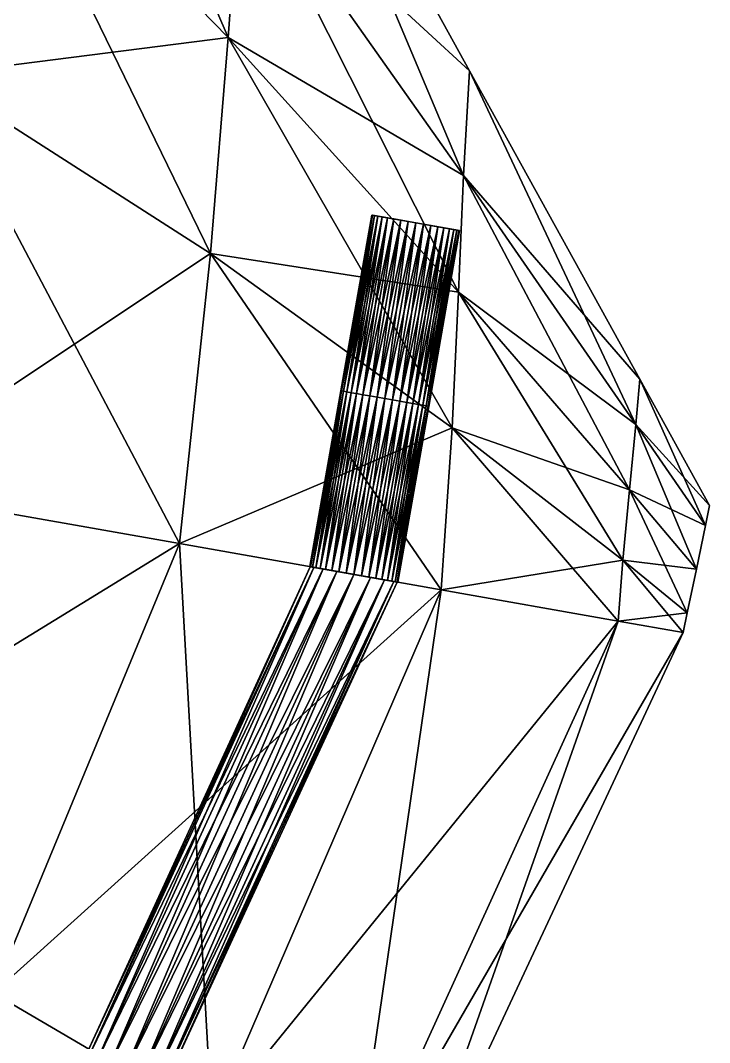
# Model space of a CAD drawing. Header units: metres. Extents: x -1.14 to 1.51, y -0.35 to 3.51.
# Drawn here: x 0.4807 to 0.7897, y 0.1129 to 0.571 of the extents above; entities that cross this region are included whole.
import ezdxf

# ---------------------------------------------------------------- set-up
doc = ezdxf.new("R2010")
doc.units = ezdxf.units.M

msp = doc.modelspace()

# ---------------------------------------------------------------- linework, layer by layer
at = {"layer": 'Banana'}
for points in [[(0.68209, 0.54844, 0.07062), (0.49972, 0.87879, 0), (0.68209, 0.54844, -0.07063)], [(0.49972, 0.87879, 0.04766), (0.68209, 0.54844, 0.07062), (0.58708, 0.72054, 0.09211)], [(0.49972, 0.87879, 0.04766), (0.49972, 0.87879, 0), (0.68209, 0.54844, 0.07062)], [(0.49972, 0.87879, 0), (0.49972, 0.87879, -0.04766), (0.68209, 0.54844, -0.07063)], [(0.49972, 0.87879, -0.04766), (0.58708, 0.72054, -0.09211), (0.68209, 0.54844, -0.07063)], [(0.57387, 0.5633, -0.09211), (0.48181, 0.77723, -0.1), (0.46391, 0.67567, -0.1)], [(0.57387, 0.5633, -0.09211), (0.57965, 0.6427, -0.09211), (0.48181, 0.77723, -0.1)], [(0.67929, 0.50143, -0.07063), (0.58708, 0.72054, -0.09211), (0.57965, 0.6427, -0.09211)], [(0.57965, 0.6427, 0.09211), (0.58708, 0.72054, 0.09211), (0.68209, 0.54844, 0.07062)], [(0.67929, 0.50143, -0.07063), (0.68209, 0.54844, -0.07063), (0.58708, 0.72054, -0.09211)], [(0.56591, 0.46651, -0.09211), (0.46391, 0.67567, -0.1), (0.44111, 0.54642, -0.1)], [(0.44111, 0.54642, 0.1), (0.46391, 0.67567, 0.1), (0.57387, 0.5633, 0.09211)], [(0.56591, 0.46651, -0.09211), (0.57387, 0.5633, -0.09211), (0.46391, 0.67567, -0.1)], [(0.46391, 0.67567, 0.1), (0.57965, 0.6427, 0.09211), (0.57387, 0.5633, 0.09211)], [(0.67716, 0.44918, -0.07063), (0.57965, 0.6427, -0.09211), (0.57387, 0.5633, -0.09211)], [(0.57387, 0.5633, 0.09211), (0.57965, 0.6427, 0.09211), (0.67929, 0.50143, 0.07062)], [(0.67716, 0.44918, -0.07063), (0.67929, 0.50143, -0.07063), (0.57965, 0.6427, -0.09211)], [(0.57965, 0.6427, 0.09211), (0.68209, 0.54844, 0.07062), (0.67929, 0.50143, 0.07062)], [(0.44111, 0.54642, 0.1), (0.57387, 0.5633, 0.09211), (0.56591, 0.46651, 0.09211)], [(0.67432, 0.3884, -0.07063), (0.57387, 0.5633, -0.09211), (0.56591, 0.46651, -0.09211)], [(0.56591, 0.46651, 0.09211), (0.57387, 0.5633, 0.09211), (0.67716, 0.44918, 0.07062)], [(0.67432, 0.3884, -0.07063), (0.67716, 0.44918, -0.07063), (0.57387, 0.5633, -0.09211)], [(0.57387, 0.5633, 0.09211), (0.67929, 0.50143, 0.07062), (0.67716, 0.44918, 0.07062)], [(0.55195, 0.33648, -0.09211), (0.44111, 0.54642, -0.1), (0.40856, 0.36176, -0.1)], [(0.40856, 0.36176, 0.1), (0.44111, 0.54642, 0.1), (0.56591, 0.46651, 0.09211)], [(0.55195, 0.33648, -0.09211), (0.56591, 0.46651, -0.09211), (0.44111, 0.54642, -0.1)], [(0.7567, 0.38991, -0.03883), (0.68209, 0.54844, -0.07063), (0.67929, 0.50143, -0.07063)], [(0.67929, 0.50143, 0.07062), (0.68209, 0.54844, 0.07062), (0.7584, 0.41019, 0.03883)], [(0.7567, 0.38991, -0.03883), (0.7584, 0.41019, -0.03883), (0.68209, 0.54844, -0.07063)], [(0.68209, 0.54844, 0.07062), (0.68209, 0.54844, -0.07063), (0.7584, 0.41019, 0.03883)], [(0.68209, 0.54844, -0.07063), (0.7584, 0.41019, -0.03883), (0.7584, 0.41019, 0.03883)], [(0.75379, 0.36066, -0.03883), (0.67929, 0.50143, -0.07063), (0.67716, 0.44918, -0.07063)], [(0.67716, 0.44918, 0.07062), (0.67929, 0.50143, 0.07062), (0.7567, 0.38991, 0.03883)], [(0.75379, 0.36066, -0.03883), (0.7567, 0.38991, -0.03883), (0.67929, 0.50143, -0.07063)], [(0.67929, 0.50143, 0.07062), (0.7584, 0.41019, 0.03883), (0.7567, 0.38991, 0.03883)], [(0.40856, 0.36176, 0.1), (0.56591, 0.46651, 0.09211), (0.55195, 0.33648, 0.09211)], [(0.66938, 0.31577, -0.07063), (0.56591, 0.46651, -0.09211), (0.55195, 0.33648, -0.09211)], [(0.55195, 0.33648, 0.09211), (0.56591, 0.46651, 0.09211), (0.67432, 0.3884, 0.07062)], [(0.66938, 0.31577, -0.07063), (0.67432, 0.3884, -0.07063), (0.56591, 0.46651, -0.09211)], [(0.56591, 0.46651, 0.09211), (0.67716, 0.44918, 0.07062), (0.67432, 0.3884, 0.07062)], [(0.75077, 0.32908, -0.03883), (0.67716, 0.44918, -0.07063), (0.67432, 0.3884, -0.07063)], [(0.67432, 0.3884, 0.07062), (0.67716, 0.44918, 0.07062), (0.75379, 0.36066, 0.03883)], [(0.75077, 0.32908, -0.03883), (0.75379, 0.36066, -0.03883), (0.67716, 0.44918, -0.07063)], [(0.67716, 0.44918, 0.07062), (0.7567, 0.38991, 0.03883), (0.75379, 0.36066, 0.03883)], [(0.78784, 0.34463, 0), (0.7584, 0.41019, -0.03883), (0.7567, 0.38991, -0.03883)], [(0.7567, 0.38991, 0.03883), (0.7584, 0.41019, 0.03883), (0.78969, 0.35351, 0)], [(0.78784, 0.34463, 0), (0.78969, 0.35351, 0), (0.7584, 0.41019, -0.03883)], [(0.78969, 0.35351, 0), (0.7584, 0.41019, 0.03883), (0.7584, 0.41019, -0.03883)], [(0.78378, 0.32508, 0), (0.7567, 0.38991, -0.03883), (0.75379, 0.36066, -0.03883)], [(0.75379, 0.36066, 0.03883), (0.7567, 0.38991, 0.03883), (0.78784, 0.34463, 0)], [(0.78378, 0.32508, 0), (0.78784, 0.34463, 0), (0.7567, 0.38991, -0.03883)], [(0.7567, 0.38991, 0.03883), (0.78969, 0.35351, 0), (0.78784, 0.34463, 0)], [(0.55195, 0.33648, 0.09211), (0.67432, 0.3884, 0.07062), (0.66938, 0.31577, 0.07062)], [(0.74872, 0.30178, -0.03883), (0.67432, 0.3884, -0.07063), (0.66938, 0.31577, -0.07063)], [(0.66938, 0.31577, 0.07062), (0.67432, 0.3884, 0.07062), (0.75077, 0.32908, 0.03883)], [(0.74872, 0.30178, -0.03883), (0.75077, 0.32908, -0.03883), (0.67432, 0.3884, -0.07063)], [(0.67432, 0.3884, 0.07062), (0.75379, 0.36066, 0.03883), (0.75077, 0.32908, 0.03883)], [(0.33947, 0.20616, 0.1), (0.40856, 0.36176, 0.1), (0.55195, 0.33648, 0.09211)], [(0.46838, 0.13508, -0.09211), (0.55195, 0.33648, -0.09211), (0.40856, 0.36176, -0.1)], [(0.77971, 0.30553, 0), (0.75379, 0.36066, -0.03883), (0.75077, 0.32908, -0.03883)], [(0.75077, 0.32908, 0.03883), (0.75379, 0.36066, 0.03883), (0.78378, 0.32508, 0)], [(0.77971, 0.30553, 0), (0.78378, 0.32508, 0), (0.75379, 0.36066, -0.03883)], [(0.75379, 0.36066, 0.03883), (0.78784, 0.34463, 0), (0.78378, 0.32508, 0)], [(0.33947, 0.20616, 0.1), (0.55195, 0.33648, 0.09211), (0.46838, 0.13508, 0.09211)], [(0.56656, 0.07762, -0.07063), (0.55195, 0.33648, -0.09211), (0.46838, 0.13508, -0.09211)], [(0.46838, 0.13508, 0.09211), (0.55195, 0.33648, 0.09211), (0.66938, 0.31577, 0.07062)], [(0.56656, 0.07762, -0.07063), (0.66938, 0.31577, -0.07063), (0.55195, 0.33648, -0.09211)], [(0.66938, 0.31577, 0.07062), (0.75077, 0.32908, 0.03883), (0.74872, 0.30178, 0.03883)], [(0.77786, 0.29665, 0), (0.75077, 0.32908, -0.03883), (0.74872, 0.30178, -0.03883)], [(0.74872, 0.30178, 0.03883), (0.75077, 0.32908, 0.03883), (0.77971, 0.30553, 0)], [(0.77786, 0.29665, 0), (0.77971, 0.30553, 0), (0.75077, 0.32908, -0.03883)], [(0.75077, 0.32908, 0.03883), (0.78378, 0.32508, 0), (0.77971, 0.30553, 0)], [(0.46838, 0.13508, 0.09211), (0.66938, 0.31577, 0.07062), (0.56656, 0.07762, 0.07062)], [(0.62909, 0.0392, -0.03883), (0.66938, 0.31577, -0.07063), (0.56656, 0.07762, -0.07063)], [(0.56656, 0.07762, 0.07062), (0.66938, 0.31577, 0.07062), (0.74872, 0.30178, 0.03883)], [(0.62909, 0.0392, -0.03883), (0.74872, 0.30178, -0.03883), (0.66938, 0.31577, -0.07063)], [(0.74872, 0.30178, 0.03883), (0.77971, 0.30553, 0), (0.77786, 0.29665, 0)], [(0.56656, 0.07762, 0.07062), (0.74872, 0.30178, 0.03883), (0.62909, 0.0392, 0.03883)], [(0.65103, 0.02519, 0), (0.74872, 0.30178, -0.03883), (0.62909, 0.0392, -0.03883)], [(0.62909, 0.0392, 0.03883), (0.74872, 0.30178, 0.03883), (0.77786, 0.29665, 0)], [(0.65103, 0.02519, 0), (0.77786, 0.29665, 0), (0.74872, 0.30178, -0.03883)], [(0.62909, 0.0392, 0.03883), (0.77786, 0.29665, 0), (0.65103, 0.02519, 0)], [(0.28233, -0.0265, 0.09211), (0.46838, 0.13508, 0.09211), (0.56656, 0.07762, 0.07062)], [(0.34493, -0.11694, -0.07063), (0.56656, 0.07762, -0.07063), (0.46838, 0.13508, -0.09211)]]:
    msp.add_3dface(points, dxfattribs=at)
at = {"layer": 'Cylinder 2'}
for points in [[(0.62433, 0.40495, 0.079), (0.63822, 0.48374, 0.079), (0.63852, 0.48368, 0.07969)], [(0.62463, 0.4049, 0.07831), (0.63822, 0.48374, 0.079), (0.62433, 0.40495, 0.079)], [(0.62433, 0.40495, 0.079), (0.63852, 0.48368, 0.07969), (0.62463, 0.4049, 0.07969)], [(0.62463, 0.4049, 0.07831), (0.63852, 0.48368, 0.07831), (0.63822, 0.48374, 0.079)], [(0.62463, 0.4049, 0.07969), (0.63852, 0.48368, 0.07969), (0.63941, 0.48353, 0.08037)], [(0.62552, 0.40474, 0.07763), (0.63852, 0.48368, 0.07831), (0.62463, 0.4049, 0.07831)], [(0.62463, 0.4049, 0.07969), (0.63941, 0.48353, 0.08037), (0.62552, 0.40474, 0.08037)], [(0.62552, 0.40474, 0.07763), (0.63941, 0.48353, 0.07763), (0.63852, 0.48368, 0.07831)], [(0.62552, 0.40474, 0.08037), (0.63941, 0.48353, 0.08037), (0.64086, 0.48327, 0.081)], [(0.62697, 0.40449, 0.077), (0.63941, 0.48353, 0.07763), (0.62552, 0.40474, 0.07763)], [(0.62552, 0.40474, 0.08037), (0.64086, 0.48327, 0.081), (0.62697, 0.40449, 0.081)], [(0.62697, 0.40449, 0.077), (0.64086, 0.48327, 0.077), (0.63941, 0.48353, 0.07763)], [(0.62697, 0.40449, 0.081), (0.64086, 0.48327, 0.081), (0.64283, 0.48292, 0.08157)], [(0.62894, 0.40414, 0.07643), (0.64086, 0.48327, 0.077), (0.62697, 0.40449, 0.077)], [(0.62697, 0.40449, 0.081), (0.64283, 0.48292, 0.08157), (0.62894, 0.40414, 0.08157)], [(0.62894, 0.40414, 0.07643), (0.64283, 0.48292, 0.07643), (0.64086, 0.48327, 0.077)], [(0.62894, 0.40414, 0.08157), (0.64283, 0.48292, 0.08157), (0.64526, 0.48249, 0.08206)], [(0.63137, 0.40371, 0.07594), (0.64283, 0.48292, 0.07643), (0.62894, 0.40414, 0.07643)], [(0.62894, 0.40414, 0.08157), (0.64526, 0.48249, 0.08206), (0.63137, 0.40371, 0.08206)], [(0.63137, 0.40371, 0.07594), (0.64526, 0.48249, 0.07594), (0.64283, 0.48292, 0.07643)], [(0.63137, 0.40371, 0.08206), (0.64526, 0.48249, 0.08206), (0.64807, 0.482, 0.08246)], [(0.63418, 0.40321, 0.07554), (0.64526, 0.48249, 0.07594), (0.63137, 0.40371, 0.07594)], [(0.63137, 0.40371, 0.08206), (0.64807, 0.482, 0.08246), (0.63418, 0.40321, 0.08246)], [(0.63418, 0.40321, 0.07554), (0.64807, 0.482, 0.07554), (0.64526, 0.48249, 0.07594)], [(0.63418, 0.40321, 0.08246), (0.64807, 0.482, 0.08246), (0.65118, 0.48145, 0.08276)], [(0.63729, 0.40267, 0.07524), (0.64807, 0.482, 0.07554), (0.63418, 0.40321, 0.07554)], [(0.63418, 0.40321, 0.08246), (0.65118, 0.48145, 0.08276), (0.63729, 0.40267, 0.08276)], [(0.63729, 0.40267, 0.07524), (0.65118, 0.48145, 0.07524), (0.64807, 0.482, 0.07554)], [(0.63729, 0.40267, 0.08276), (0.65118, 0.48145, 0.08276), (0.6545, 0.48087, 0.08294)], [(0.64061, 0.40208, 0.07506), (0.65118, 0.48145, 0.07524), (0.63729, 0.40267, 0.07524)], [(0.63822, 0.48374, 0.079), (0.63852, 0.48368, 0.07969), (0.63852, 0.48368, 0.07969)], [(0.63822, 0.48374, 0.079), (0.63822, 0.48374, 0.079), (0.63852, 0.48368, 0.07969)], [(0.63822, 0.48374, 0.079), (0.65792, 0.48026, 0.079), (0.63852, 0.48368, 0.07969)], [(0.63822, 0.48374, 0.079), (0.65792, 0.48026, 0.079), (0.65792, 0.48026, 0.079)], [(0.63852, 0.48368, 0.07831), (0.63822, 0.48374, 0.079), (0.63822, 0.48374, 0.079)], [(0.63852, 0.48368, 0.07831), (0.63852, 0.48368, 0.07831), (0.63822, 0.48374, 0.079)], [(0.63852, 0.48368, 0.07831), (0.65792, 0.48026, 0.079), (0.63822, 0.48374, 0.079)], [(0.63852, 0.48368, 0.07969), (0.63941, 0.48353, 0.08037), (0.63941, 0.48353, 0.08037)], [(0.63852, 0.48368, 0.07969), (0.63852, 0.48368, 0.07969), (0.63941, 0.48353, 0.08037)], [(0.63852, 0.48368, 0.07969), (0.65792, 0.48026, 0.079), (0.63941, 0.48353, 0.08037)], [(0.63852, 0.48368, 0.07969), (0.65792, 0.48026, 0.079), (0.65792, 0.48026, 0.079)], [(0.63852, 0.48368, 0.07831), (0.65792, 0.48026, 0.079), (0.65792, 0.48026, 0.079)], [(0.63941, 0.48353, 0.07763), (0.63852, 0.48368, 0.07831), (0.63852, 0.48368, 0.07831)], [(0.63941, 0.48353, 0.07763), (0.63941, 0.48353, 0.07763), (0.63852, 0.48368, 0.07831)], [(0.63941, 0.48353, 0.07763), (0.65792, 0.48026, 0.079), (0.63852, 0.48368, 0.07831)], [(0.63941, 0.48353, 0.08037), (0.64086, 0.48327, 0.081), (0.64086, 0.48327, 0.081)], [(0.63941, 0.48353, 0.08037), (0.63941, 0.48353, 0.08037), (0.64086, 0.48327, 0.081)], [(0.63941, 0.48353, 0.08037), (0.65792, 0.48026, 0.079), (0.64086, 0.48327, 0.081)], [(0.63941, 0.48353, 0.08037), (0.65792, 0.48026, 0.079), (0.65792, 0.48026, 0.079)], [(0.63941, 0.48353, 0.07763), (0.65792, 0.48026, 0.079), (0.65792, 0.48026, 0.079)], [(0.64086, 0.48327, 0.077), (0.63941, 0.48353, 0.07763), (0.63941, 0.48353, 0.07763)], [(0.64086, 0.48327, 0.077), (0.64086, 0.48327, 0.077), (0.63941, 0.48353, 0.07763)], [(0.64086, 0.48327, 0.077), (0.65792, 0.48026, 0.079), (0.63941, 0.48353, 0.07763)], [(0.64061, 0.40208, 0.07506), (0.6545, 0.48087, 0.07506), (0.65118, 0.48145, 0.07524)], [(0.64086, 0.48327, 0.081), (0.64283, 0.48292, 0.08157), (0.64283, 0.48292, 0.08157)], [(0.64086, 0.48327, 0.081), (0.64086, 0.48327, 0.081), (0.64283, 0.48292, 0.08157)], [(0.64086, 0.48327, 0.081), (0.65792, 0.48026, 0.079), (0.64283, 0.48292, 0.08157)], [(0.64086, 0.48327, 0.081), (0.65792, 0.48026, 0.079), (0.65792, 0.48026, 0.079)], [(0.64086, 0.48327, 0.077), (0.65792, 0.48026, 0.079), (0.65792, 0.48026, 0.079)], [(0.64283, 0.48292, 0.07643), (0.64086, 0.48327, 0.077), (0.64086, 0.48327, 0.077)], [(0.64283, 0.48292, 0.07643), (0.64283, 0.48292, 0.07643), (0.64086, 0.48327, 0.077)], [(0.64283, 0.48292, 0.07643), (0.65792, 0.48026, 0.079), (0.64086, 0.48327, 0.077)], [(0.64283, 0.48292, 0.08157), (0.64526, 0.48249, 0.08206), (0.64526, 0.48249, 0.08206)], [(0.64283, 0.48292, 0.08157), (0.64283, 0.48292, 0.08157), (0.64526, 0.48249, 0.08206)], [(0.64283, 0.48292, 0.08157), (0.65792, 0.48026, 0.079), (0.64526, 0.48249, 0.08206)], [(0.64283, 0.48292, 0.08157), (0.65792, 0.48026, 0.079), (0.65792, 0.48026, 0.079)], [(0.64283, 0.48292, 0.07643), (0.65792, 0.48026, 0.079), (0.65792, 0.48026, 0.079)], [(0.64526, 0.48249, 0.07594), (0.64283, 0.48292, 0.07643), (0.64283, 0.48292, 0.07643)], [(0.64526, 0.48249, 0.07594), (0.64526, 0.48249, 0.07594), (0.64283, 0.48292, 0.07643)], [(0.64526, 0.48249, 0.07594), (0.65792, 0.48026, 0.079), (0.64283, 0.48292, 0.07643)], [(0.64526, 0.48249, 0.08206), (0.64807, 0.482, 0.08246), (0.64807, 0.482, 0.08246)], [(0.64526, 0.48249, 0.08206), (0.64526, 0.48249, 0.08206), (0.64807, 0.482, 0.08246)], [(0.64526, 0.48249, 0.08206), (0.65792, 0.48026, 0.079), (0.64807, 0.482, 0.08246)], [(0.64526, 0.48249, 0.08206), (0.65792, 0.48026, 0.079), (0.65792, 0.48026, 0.079)], [(0.64526, 0.48249, 0.07594), (0.65792, 0.48026, 0.079), (0.65792, 0.48026, 0.079)], [(0.64807, 0.482, 0.07554), (0.64526, 0.48249, 0.07594), (0.64526, 0.48249, 0.07594)], [(0.64807, 0.482, 0.07554), (0.64807, 0.482, 0.07554), (0.64526, 0.48249, 0.07594)], [(0.64807, 0.482, 0.07554), (0.65792, 0.48026, 0.079), (0.64526, 0.48249, 0.07594)], [(0.64807, 0.482, 0.08246), (0.65118, 0.48145, 0.08276), (0.65118, 0.48145, 0.08276)], [(0.64807, 0.482, 0.08246), (0.64807, 0.482, 0.08246), (0.65118, 0.48145, 0.08276)], [(0.64807, 0.482, 0.08246), (0.65792, 0.48026, 0.079), (0.65118, 0.48145, 0.08276)], [(0.64807, 0.482, 0.08246), (0.65792, 0.48026, 0.079), (0.65792, 0.48026, 0.079)], [(0.64807, 0.482, 0.07554), (0.65792, 0.48026, 0.079), (0.65792, 0.48026, 0.079)], [(0.65118, 0.48145, 0.07524), (0.64807, 0.482, 0.07554), (0.64807, 0.482, 0.07554)], [(0.65118, 0.48145, 0.07524), (0.65118, 0.48145, 0.07524), (0.64807, 0.482, 0.07554)], [(0.65118, 0.48145, 0.07524), (0.65792, 0.48026, 0.079), (0.64807, 0.482, 0.07554)], [(0.65118, 0.48145, 0.08276), (0.6545, 0.48087, 0.08294), (0.6545, 0.48087, 0.08294)], [(0.65118, 0.48145, 0.08276), (0.65118, 0.48145, 0.08276), (0.6545, 0.48087, 0.08294)], [(0.65118, 0.48145, 0.08276), (0.65792, 0.48026, 0.079), (0.6545, 0.48087, 0.08294)], [(0.65118, 0.48145, 0.08276), (0.65792, 0.48026, 0.079), (0.65792, 0.48026, 0.079)], [(0.65118, 0.48145, 0.07524), (0.65792, 0.48026, 0.079), (0.65792, 0.48026, 0.079)], [(0.6545, 0.48087, 0.07506), (0.65118, 0.48145, 0.07524), (0.65118, 0.48145, 0.07524)], [(0.6545, 0.48087, 0.07506), (0.6545, 0.48087, 0.07506), (0.65118, 0.48145, 0.07524)], [(0.6545, 0.48087, 0.07506), (0.65792, 0.48026, 0.079), (0.65118, 0.48145, 0.07524)], [(0.63729, 0.40267, 0.08276), (0.6545, 0.48087, 0.08294), (0.64061, 0.40208, 0.08294)], [(0.64061, 0.40208, 0.08294), (0.6545, 0.48087, 0.08294), (0.65792, 0.48026, 0.083)], [(0.64403, 0.40148, 0.075), (0.6545, 0.48087, 0.07506), (0.64061, 0.40208, 0.07506)], [(0.64061, 0.40208, 0.08294), (0.65792, 0.48026, 0.083), (0.64403, 0.40148, 0.083)], [(0.64403, 0.40148, 0.075), (0.65792, 0.48026, 0.075), (0.6545, 0.48087, 0.07506)], [(0.64745, 0.40087, 0.07506), (0.65792, 0.48026, 0.075), (0.64403, 0.40148, 0.075)], [(0.64403, 0.40148, 0.083), (0.65792, 0.48026, 0.083), (0.66134, 0.47966, 0.08294)], [(0.64403, 0.40148, 0.083), (0.66134, 0.47966, 0.08294), (0.64745, 0.40087, 0.08294)], [(0.64745, 0.40087, 0.07506), (0.66134, 0.47966, 0.07506), (0.65792, 0.48026, 0.075)], [(0.65077, 0.40029, 0.07524), (0.66134, 0.47966, 0.07506), (0.64745, 0.40087, 0.07506)], [(0.64745, 0.40087, 0.08294), (0.66134, 0.47966, 0.08294), (0.66466, 0.47907, 0.08276)], [(0.64745, 0.40087, 0.08294), (0.66466, 0.47907, 0.08276), (0.65077, 0.40029, 0.08276)], [(0.65077, 0.40029, 0.07524), (0.66466, 0.47907, 0.07524), (0.66134, 0.47966, 0.07506)], [(0.65388, 0.39974, 0.07554), (0.66466, 0.47907, 0.07524), (0.65077, 0.40029, 0.07524)], [(0.65077, 0.40029, 0.08276), (0.66466, 0.47907, 0.08276), (0.66777, 0.47853, 0.08246)], [(0.65077, 0.40029, 0.08276), (0.66777, 0.47853, 0.08246), (0.65388, 0.39974, 0.08246)], [(0.65388, 0.39974, 0.07554), (0.66777, 0.47853, 0.07554), (0.66466, 0.47907, 0.07524)], [(0.65669, 0.39925, 0.07594), (0.66777, 0.47853, 0.07554), (0.65388, 0.39974, 0.07554)], [(0.65388, 0.39974, 0.08246), (0.66777, 0.47853, 0.08246), (0.67058, 0.47803, 0.08206)], [(0.65388, 0.39974, 0.08246), (0.67058, 0.47803, 0.08206), (0.65669, 0.39925, 0.08206)], [(0.6545, 0.48087, 0.08294), (0.65792, 0.48026, 0.083), (0.65792, 0.48026, 0.083)], [(0.6545, 0.48087, 0.08294), (0.6545, 0.48087, 0.08294), (0.65792, 0.48026, 0.083)], [(0.6545, 0.48087, 0.08294), (0.65792, 0.48026, 0.079), (0.65792, 0.48026, 0.083)], [(0.6545, 0.48087, 0.08294), (0.65792, 0.48026, 0.079), (0.65792, 0.48026, 0.079)], [(0.6545, 0.48087, 0.07506), (0.65792, 0.48026, 0.079), (0.65792, 0.48026, 0.079)], [(0.65792, 0.48026, 0.075), (0.6545, 0.48087, 0.07506), (0.6545, 0.48087, 0.07506)], [(0.65792, 0.48026, 0.075), (0.65792, 0.48026, 0.075), (0.6545, 0.48087, 0.07506)], [(0.65792, 0.48026, 0.075), (0.65792, 0.48026, 0.079), (0.6545, 0.48087, 0.07506)], [(0.65669, 0.39925, 0.07594), (0.67058, 0.47803, 0.07594), (0.66777, 0.47853, 0.07554)], [(0.65912, 0.39882, 0.07643), (0.67058, 0.47803, 0.07594), (0.65669, 0.39925, 0.07594)], [(0.65669, 0.39925, 0.08206), (0.67058, 0.47803, 0.08206), (0.67301, 0.4776, 0.08157)], [(0.65669, 0.39925, 0.08206), (0.67301, 0.4776, 0.08157), (0.65912, 0.39882, 0.08157)], [(0.65792, 0.48026, 0.075), (0.65792, 0.48026, 0.079), (0.65792, 0.48026, 0.079)], [(0.66134, 0.47966, 0.07506), (0.65792, 0.48026, 0.075), (0.65792, 0.48026, 0.075)], [(0.66134, 0.47966, 0.07506), (0.66134, 0.47966, 0.07506), (0.65792, 0.48026, 0.075)], [(0.66134, 0.47966, 0.07506), (0.65792, 0.48026, 0.079), (0.65792, 0.48026, 0.075)], [(0.66134, 0.47966, 0.07506), (0.65792, 0.48026, 0.079), (0.65792, 0.48026, 0.079)], [(0.66466, 0.47907, 0.07524), (0.65792, 0.48026, 0.079), (0.66134, 0.47966, 0.07506)], [(0.66466, 0.47907, 0.07524), (0.65792, 0.48026, 0.079), (0.65792, 0.48026, 0.079)], [(0.66777, 0.47853, 0.07554), (0.65792, 0.48026, 0.079), (0.66466, 0.47907, 0.07524)], [(0.66777, 0.47853, 0.07554), (0.65792, 0.48026, 0.079), (0.65792, 0.48026, 0.079)], [(0.67058, 0.47803, 0.07594), (0.65792, 0.48026, 0.079), (0.66777, 0.47853, 0.07554)], [(0.67058, 0.47803, 0.07594), (0.65792, 0.48026, 0.079), (0.65792, 0.48026, 0.079)], [(0.67301, 0.4776, 0.07643), (0.65792, 0.48026, 0.079), (0.67058, 0.47803, 0.07594)], [(0.67301, 0.4776, 0.07643), (0.65792, 0.48026, 0.079), (0.65792, 0.48026, 0.079)], [(0.67498, 0.47725, 0.077), (0.65792, 0.48026, 0.079), (0.67301, 0.4776, 0.07643)], [(0.67498, 0.47725, 0.077), (0.65792, 0.48026, 0.079), (0.65792, 0.48026, 0.079)], [(0.67643, 0.477, 0.07763), (0.65792, 0.48026, 0.079), (0.67498, 0.47725, 0.077)], [(0.67643, 0.477, 0.07763), (0.65792, 0.48026, 0.079), (0.65792, 0.48026, 0.079)], [(0.67732, 0.47684, 0.07831), (0.65792, 0.48026, 0.079), (0.67643, 0.477, 0.07763)], [(0.67732, 0.47684, 0.07831), (0.65792, 0.48026, 0.079), (0.65792, 0.48026, 0.079)], [(0.67762, 0.47679, 0.079), (0.65792, 0.48026, 0.079), (0.67732, 0.47684, 0.07831)], [(0.67762, 0.47679, 0.079), (0.65792, 0.48026, 0.079), (0.65792, 0.48026, 0.079)], [(0.67732, 0.47684, 0.07969), (0.65792, 0.48026, 0.079), (0.67762, 0.47679, 0.079)], [(0.67732, 0.47684, 0.07969), (0.65792, 0.48026, 0.079), (0.65792, 0.48026, 0.079)], [(0.67643, 0.477, 0.08037), (0.65792, 0.48026, 0.079), (0.67732, 0.47684, 0.07969)], [(0.67643, 0.477, 0.08037), (0.65792, 0.48026, 0.079), (0.65792, 0.48026, 0.079)], [(0.67498, 0.47725, 0.081), (0.65792, 0.48026, 0.079), (0.67643, 0.477, 0.08037)], [(0.67498, 0.47725, 0.081), (0.65792, 0.48026, 0.079), (0.65792, 0.48026, 0.079)], [(0.67301, 0.4776, 0.08157), (0.65792, 0.48026, 0.079), (0.67498, 0.47725, 0.081)], [(0.67301, 0.4776, 0.08157), (0.65792, 0.48026, 0.079), (0.65792, 0.48026, 0.079)], [(0.67058, 0.47803, 0.08206), (0.65792, 0.48026, 0.079), (0.67301, 0.4776, 0.08157)], [(0.67058, 0.47803, 0.08206), (0.65792, 0.48026, 0.079), (0.65792, 0.48026, 0.079)], [(0.66777, 0.47853, 0.08246), (0.65792, 0.48026, 0.079), (0.67058, 0.47803, 0.08206)], [(0.66777, 0.47853, 0.08246), (0.65792, 0.48026, 0.079), (0.65792, 0.48026, 0.079)], [(0.66466, 0.47907, 0.08276), (0.65792, 0.48026, 0.079), (0.66777, 0.47853, 0.08246)], [(0.66466, 0.47907, 0.08276), (0.65792, 0.48026, 0.079), (0.65792, 0.48026, 0.079)], [(0.66134, 0.47966, 0.08294), (0.65792, 0.48026, 0.079), (0.66466, 0.47907, 0.08276)], [(0.66134, 0.47966, 0.08294), (0.65792, 0.48026, 0.079), (0.65792, 0.48026, 0.079)], [(0.65792, 0.48026, 0.083), (0.66134, 0.47966, 0.08294), (0.66134, 0.47966, 0.08294)], [(0.65792, 0.48026, 0.083), (0.65792, 0.48026, 0.083), (0.66134, 0.47966, 0.08294)], [(0.65792, 0.48026, 0.083), (0.65792, 0.48026, 0.079), (0.66134, 0.47966, 0.08294)], [(0.65792, 0.48026, 0.083), (0.65792, 0.48026, 0.079), (0.65792, 0.48026, 0.079)], [(0.65912, 0.39882, 0.07643), (0.67301, 0.4776, 0.07643), (0.67058, 0.47803, 0.07594)], [(0.66109, 0.39847, 0.077), (0.67301, 0.4776, 0.07643), (0.65912, 0.39882, 0.07643)], [(0.65912, 0.39882, 0.08157), (0.67301, 0.4776, 0.08157), (0.67498, 0.47725, 0.081)], [(0.65912, 0.39882, 0.08157), (0.67498, 0.47725, 0.081), (0.66109, 0.39847, 0.081)], [(0.66109, 0.39847, 0.077), (0.67498, 0.47725, 0.077), (0.67301, 0.4776, 0.07643)], [(0.66254, 0.39821, 0.07763), (0.67498, 0.47725, 0.077), (0.66109, 0.39847, 0.077)], [(0.66109, 0.39847, 0.081), (0.67498, 0.47725, 0.081), (0.67643, 0.477, 0.08037)], [(0.66109, 0.39847, 0.081), (0.67643, 0.477, 0.08037), (0.66254, 0.39821, 0.08037)], [(0.66466, 0.47907, 0.07524), (0.66134, 0.47966, 0.07506), (0.66134, 0.47966, 0.07506)], [(0.66466, 0.47907, 0.07524), (0.66466, 0.47907, 0.07524), (0.66134, 0.47966, 0.07506)], [(0.66134, 0.47966, 0.08294), (0.66466, 0.47907, 0.08276), (0.66466, 0.47907, 0.08276)], [(0.66134, 0.47966, 0.08294), (0.66134, 0.47966, 0.08294), (0.66466, 0.47907, 0.08276)], [(0.66254, 0.39821, 0.07763), (0.67643, 0.477, 0.07763), (0.67498, 0.47725, 0.077)], [(0.66343, 0.39806, 0.07831), (0.67643, 0.477, 0.07763), (0.66254, 0.39821, 0.07763)], [(0.66254, 0.39821, 0.08037), (0.67643, 0.477, 0.08037), (0.67732, 0.47684, 0.07969)], [(0.66254, 0.39821, 0.08037), (0.67732, 0.47684, 0.07969), (0.66343, 0.39806, 0.07969)], [(0.66343, 0.39806, 0.07831), (0.67732, 0.47684, 0.07831), (0.67643, 0.477, 0.07763)], [(0.66373, 0.398, 0.079), (0.67732, 0.47684, 0.07831), (0.66343, 0.39806, 0.07831)], [(0.66343, 0.39806, 0.07969), (0.67732, 0.47684, 0.07969), (0.67762, 0.47679, 0.079)], [(0.66343, 0.39806, 0.07969), (0.67762, 0.47679, 0.079), (0.66373, 0.398, 0.079)], [(0.66373, 0.398, 0.079), (0.67762, 0.47679, 0.079), (0.67732, 0.47684, 0.07831)], [(0.66777, 0.47853, 0.07554), (0.66466, 0.47907, 0.07524), (0.66466, 0.47907, 0.07524)], [(0.66777, 0.47853, 0.07554), (0.66777, 0.47853, 0.07554), (0.66466, 0.47907, 0.07524)], [(0.66466, 0.47907, 0.08276), (0.66777, 0.47853, 0.08246), (0.66777, 0.47853, 0.08246)], [(0.66466, 0.47907, 0.08276), (0.66466, 0.47907, 0.08276), (0.66777, 0.47853, 0.08246)], [(0.67058, 0.47803, 0.07594), (0.66777, 0.47853, 0.07554), (0.66777, 0.47853, 0.07554)], [(0.67058, 0.47803, 0.07594), (0.67058, 0.47803, 0.07594), (0.66777, 0.47853, 0.07554)], [(0.66777, 0.47853, 0.08246), (0.67058, 0.47803, 0.08206), (0.67058, 0.47803, 0.08206)], [(0.66777, 0.47853, 0.08246), (0.66777, 0.47853, 0.08246), (0.67058, 0.47803, 0.08206)], [(0.67301, 0.4776, 0.07643), (0.67058, 0.47803, 0.07594), (0.67058, 0.47803, 0.07594)], [(0.67301, 0.4776, 0.07643), (0.67301, 0.4776, 0.07643), (0.67058, 0.47803, 0.07594)], [(0.67058, 0.47803, 0.08206), (0.67301, 0.4776, 0.08157), (0.67301, 0.4776, 0.08157)], [(0.67058, 0.47803, 0.08206), (0.67058, 0.47803, 0.08206), (0.67301, 0.4776, 0.08157)], [(0.67498, 0.47725, 0.077), (0.67301, 0.4776, 0.07643), (0.67301, 0.4776, 0.07643)], [(0.67498, 0.47725, 0.077), (0.67498, 0.47725, 0.077), (0.67301, 0.4776, 0.07643)], [(0.67301, 0.4776, 0.08157), (0.67498, 0.47725, 0.081), (0.67498, 0.47725, 0.081)], [(0.67301, 0.4776, 0.08157), (0.67301, 0.4776, 0.08157), (0.67498, 0.47725, 0.081)], [(0.67643, 0.477, 0.07763), (0.67498, 0.47725, 0.077), (0.67498, 0.47725, 0.077)], [(0.67643, 0.477, 0.07763), (0.67643, 0.477, 0.07763), (0.67498, 0.47725, 0.077)], [(0.67498, 0.47725, 0.081), (0.67643, 0.477, 0.08037), (0.67643, 0.477, 0.08037)], [(0.67498, 0.47725, 0.081), (0.67498, 0.47725, 0.081), (0.67643, 0.477, 0.08037)], [(0.67732, 0.47684, 0.07831), (0.67643, 0.477, 0.07763), (0.67643, 0.477, 0.07763)], [(0.67732, 0.47684, 0.07831), (0.67732, 0.47684, 0.07831), (0.67643, 0.477, 0.07763)], [(0.67643, 0.477, 0.08037), (0.67732, 0.47684, 0.07969), (0.67732, 0.47684, 0.07969)], [(0.67643, 0.477, 0.08037), (0.67643, 0.477, 0.08037), (0.67732, 0.47684, 0.07969)], [(0.67762, 0.47679, 0.079), (0.67732, 0.47684, 0.07831), (0.67732, 0.47684, 0.07831)], [(0.67762, 0.47679, 0.079), (0.67762, 0.47679, 0.079), (0.67732, 0.47684, 0.07831)], [(0.67732, 0.47684, 0.07969), (0.67762, 0.47679, 0.079), (0.67762, 0.47679, 0.079)], [(0.67732, 0.47684, 0.07969), (0.67732, 0.47684, 0.07969), (0.67762, 0.47679, 0.079)], [(0.61044, 0.32617, 0.079), (0.62433, 0.40495, 0.079), (0.62463, 0.4049, 0.07969)], [(0.61074, 0.32611, 0.07831), (0.62433, 0.40495, 0.079), (0.61044, 0.32617, 0.079)], [(0.61044, 0.32617, 0.079), (0.62463, 0.4049, 0.07969), (0.61074, 0.32611, 0.07969)], [(0.61074, 0.32611, 0.07831), (0.62463, 0.4049, 0.07831), (0.62433, 0.40495, 0.079)], [(0.61074, 0.32611, 0.07969), (0.62463, 0.4049, 0.07969), (0.62552, 0.40474, 0.08037)], [(0.61163, 0.32596, 0.07763), (0.62463, 0.4049, 0.07831), (0.61074, 0.32611, 0.07831)], [(0.61074, 0.32611, 0.07969), (0.62552, 0.40474, 0.08037), (0.61163, 0.32596, 0.08037)], [(0.61163, 0.32596, 0.07763), (0.62552, 0.40474, 0.07763), (0.62463, 0.4049, 0.07831)], [(0.61163, 0.32596, 0.08037), (0.62552, 0.40474, 0.08037), (0.62697, 0.40449, 0.081)], [(0.61308, 0.3257, 0.077), (0.62552, 0.40474, 0.07763), (0.61163, 0.32596, 0.07763)], [(0.61163, 0.32596, 0.08037), (0.62697, 0.40449, 0.081), (0.61308, 0.3257, 0.081)], [(0.61308, 0.3257, 0.077), (0.62697, 0.40449, 0.077), (0.62552, 0.40474, 0.07763)], [(0.61308, 0.3257, 0.081), (0.62697, 0.40449, 0.081), (0.62894, 0.40414, 0.08157)], [(0.61505, 0.32535, 0.07643), (0.62697, 0.40449, 0.077), (0.61308, 0.3257, 0.077)], [(0.61308, 0.3257, 0.081), (0.62894, 0.40414, 0.08157), (0.61505, 0.32535, 0.08157)], [(0.61505, 0.32535, 0.07643), (0.62894, 0.40414, 0.07643), (0.62697, 0.40449, 0.077)], [(0.61505, 0.32535, 0.08157), (0.62894, 0.40414, 0.08157), (0.63137, 0.40371, 0.08206)], [(0.61748, 0.32493, 0.07594), (0.62894, 0.40414, 0.07643), (0.61505, 0.32535, 0.07643)], [(0.61505, 0.32535, 0.08157), (0.63137, 0.40371, 0.08206), (0.61748, 0.32493, 0.08206)], [(0.61748, 0.32493, 0.07594), (0.63137, 0.40371, 0.07594), (0.62894, 0.40414, 0.07643)], [(0.61748, 0.32493, 0.08206), (0.63137, 0.40371, 0.08206), (0.63418, 0.40321, 0.08246)], [(0.62029, 0.32443, 0.07554), (0.63137, 0.40371, 0.07594), (0.61748, 0.32493, 0.07594)], [(0.61748, 0.32493, 0.08206), (0.63418, 0.40321, 0.08246), (0.62029, 0.32443, 0.08246)], [(0.62029, 0.32443, 0.07554), (0.63418, 0.40321, 0.07554), (0.63137, 0.40371, 0.07594)], [(0.62029, 0.32443, 0.08246), (0.63418, 0.40321, 0.08246), (0.63729, 0.40267, 0.08276)], [(0.6234, 0.32388, 0.07524), (0.63418, 0.40321, 0.07554), (0.62029, 0.32443, 0.07554)], [(0.6234, 0.32388, 0.07524), (0.63729, 0.40267, 0.07524), (0.63418, 0.40321, 0.07554)], [(0.62029, 0.32443, 0.08246), (0.63729, 0.40267, 0.08276), (0.6234, 0.32388, 0.08276)], [(0.6234, 0.32388, 0.08276), (0.63729, 0.40267, 0.08276), (0.64061, 0.40208, 0.08294)], [(0.62672, 0.3233, 0.07506), (0.63729, 0.40267, 0.07524), (0.6234, 0.32388, 0.07524)], [(0.6234, 0.32388, 0.08276), (0.64061, 0.40208, 0.08294), (0.62672, 0.3233, 0.08294)], [(0.62672, 0.3233, 0.07506), (0.64061, 0.40208, 0.07506), (0.63729, 0.40267, 0.07524)], [(0.62672, 0.3233, 0.08294), (0.64061, 0.40208, 0.08294), (0.64403, 0.40148, 0.083)], [(0.63014, 0.32269, 0.075), (0.64061, 0.40208, 0.07506), (0.62672, 0.3233, 0.07506)], [(0.62672, 0.3233, 0.08294), (0.64403, 0.40148, 0.083), (0.63014, 0.32269, 0.083)], [(0.63014, 0.32269, 0.075), (0.64403, 0.40148, 0.075), (0.64061, 0.40208, 0.07506)], [(0.63356, 0.32209, 0.07506), (0.64403, 0.40148, 0.075), (0.63014, 0.32269, 0.075)], [(0.63014, 0.32269, 0.083), (0.64403, 0.40148, 0.083), (0.64745, 0.40087, 0.08294)], [(0.63014, 0.32269, 0.083), (0.64745, 0.40087, 0.08294), (0.63356, 0.32209, 0.08294)], [(0.63356, 0.32209, 0.07506), (0.64745, 0.40087, 0.07506), (0.64403, 0.40148, 0.075)], [(0.63687, 0.32151, 0.07524), (0.64745, 0.40087, 0.07506), (0.63356, 0.32209, 0.07506)], [(0.63356, 0.32209, 0.08294), (0.64745, 0.40087, 0.08294), (0.65077, 0.40029, 0.08276)], [(0.63356, 0.32209, 0.08294), (0.65077, 0.40029, 0.08276), (0.63687, 0.32151, 0.08276)], [(0.63687, 0.32151, 0.07524), (0.65077, 0.40029, 0.07524), (0.64745, 0.40087, 0.07506)], [(0.63999, 0.32096, 0.07554), (0.65077, 0.40029, 0.07524), (0.63687, 0.32151, 0.07524)], [(0.63687, 0.32151, 0.08276), (0.65077, 0.40029, 0.08276), (0.65388, 0.39974, 0.08246)], [(0.63687, 0.32151, 0.08276), (0.65388, 0.39974, 0.08246), (0.63999, 0.32096, 0.08246)], [(0.63999, 0.32096, 0.07554), (0.65388, 0.39974, 0.07554), (0.65077, 0.40029, 0.07524)], [(0.6428, 0.32046, 0.07594), (0.65388, 0.39974, 0.07554), (0.63999, 0.32096, 0.07554)], [(0.63999, 0.32096, 0.08246), (0.65388, 0.39974, 0.08246), (0.65669, 0.39925, 0.08206)], [(0.63999, 0.32096, 0.08246), (0.65669, 0.39925, 0.08206), (0.6428, 0.32046, 0.08206)], [(0.6428, 0.32046, 0.07594), (0.65669, 0.39925, 0.07594), (0.65388, 0.39974, 0.07554)], [(0.64523, 0.32003, 0.07643), (0.65669, 0.39925, 0.07594), (0.6428, 0.32046, 0.07594)], [(0.6428, 0.32046, 0.08206), (0.65669, 0.39925, 0.08206), (0.65912, 0.39882, 0.08157)], [(0.6428, 0.32046, 0.08206), (0.65912, 0.39882, 0.08157), (0.64523, 0.32003, 0.08157)], [(0.64523, 0.32003, 0.07643), (0.65912, 0.39882, 0.07643), (0.65669, 0.39925, 0.07594)], [(0.64719, 0.31969, 0.077), (0.65912, 0.39882, 0.07643), (0.64523, 0.32003, 0.07643)], [(0.64523, 0.32003, 0.08157), (0.65912, 0.39882, 0.08157), (0.66109, 0.39847, 0.081)], [(0.64719, 0.31969, 0.077), (0.66109, 0.39847, 0.077), (0.65912, 0.39882, 0.07643)], [(0.64523, 0.32003, 0.08157), (0.66109, 0.39847, 0.081), (0.64719, 0.31969, 0.081)], [(0.64865, 0.31943, 0.07763), (0.66109, 0.39847, 0.077), (0.64719, 0.31969, 0.077)], [(0.64719, 0.31969, 0.081), (0.66109, 0.39847, 0.081), (0.66254, 0.39821, 0.08037)], [(0.64719, 0.31969, 0.081), (0.66254, 0.39821, 0.08037), (0.64865, 0.31943, 0.08037)], [(0.64865, 0.31943, 0.07763), (0.66254, 0.39821, 0.07763), (0.66109, 0.39847, 0.077)], [(0.64953, 0.31927, 0.07831), (0.66254, 0.39821, 0.07763), (0.64865, 0.31943, 0.07763)], [(0.64865, 0.31943, 0.08037), (0.66254, 0.39821, 0.08037), (0.66343, 0.39806, 0.07969)], [(0.64865, 0.31943, 0.08037), (0.66343, 0.39806, 0.07969), (0.64953, 0.31927, 0.07969)], [(0.64953, 0.31927, 0.07831), (0.66343, 0.39806, 0.07831), (0.66254, 0.39821, 0.07763)], [(0.64983, 0.31922, 0.079), (0.66343, 0.39806, 0.07831), (0.64953, 0.31927, 0.07831)], [(0.64953, 0.31927, 0.07969), (0.66343, 0.39806, 0.07969), (0.66373, 0.398, 0.079)], [(0.64953, 0.31927, 0.07969), (0.66373, 0.398, 0.079), (0.64983, 0.31922, 0.079)], [(0.64983, 0.31922, 0.079), (0.66373, 0.398, 0.079), (0.66343, 0.39806, 0.07831)], [(0.63014, 0.32269, 0.079), (0.61044, 0.32617, 0.079), (0.61074, 0.32611, 0.07969)], [(0.61044, 0.32617, 0.079), (0.61074, 0.32611, 0.07969), (0.61074, 0.32611, 0.07969)], [(0.61044, 0.32617, 0.079), (0.61044, 0.32617, 0.079), (0.61074, 0.32611, 0.07969)], [(0.63014, 0.32269, 0.079), (0.61044, 0.32617, 0.079), (0.63014, 0.32269, 0.079)], [(0.63014, 0.32269, 0.079), (0.61074, 0.32611, 0.07831), (0.61044, 0.32617, 0.079)], [(0.61074, 0.32611, 0.07831), (0.61044, 0.32617, 0.079), (0.61044, 0.32617, 0.079)], [(0.61074, 0.32611, 0.07831), (0.61074, 0.32611, 0.07831), (0.61044, 0.32617, 0.079)], [(0.63014, 0.32269, 0.079), (0.61074, 0.32611, 0.07969), (0.61163, 0.32596, 0.08037)], [(0.61074, 0.32611, 0.07969), (0.61163, 0.32596, 0.08037), (0.61163, 0.32596, 0.08037)], [(0.61074, 0.32611, 0.07969), (0.61074, 0.32611, 0.07969), (0.61163, 0.32596, 0.08037)], [(0.63014, 0.32269, 0.079), (0.61074, 0.32611, 0.07969), (0.63014, 0.32269, 0.079)], [(0.63014, 0.32269, 0.079), (0.61074, 0.32611, 0.07831), (0.63014, 0.32269, 0.079)], [(0.63014, 0.32269, 0.079), (0.61163, 0.32596, 0.07763), (0.61074, 0.32611, 0.07831)], [(0.61163, 0.32596, 0.07763), (0.61074, 0.32611, 0.07831), (0.61074, 0.32611, 0.07831)], [(0.61163, 0.32596, 0.07763), (0.61163, 0.32596, 0.07763), (0.61074, 0.32611, 0.07831)], [(0.63014, 0.32269, 0.079), (0.61163, 0.32596, 0.08037), (0.61308, 0.3257, 0.081)], [(0.61163, 0.32596, 0.08037), (0.61308, 0.3257, 0.081), (0.61308, 0.3257, 0.081)], [(0.61163, 0.32596, 0.08037), (0.61163, 0.32596, 0.08037), (0.61308, 0.3257, 0.081)], [(0.63014, 0.32269, 0.079), (0.61163, 0.32596, 0.08037), (0.63014, 0.32269, 0.079)], [(0.63014, 0.32269, 0.079), (0.61163, 0.32596, 0.07763), (0.63014, 0.32269, 0.079)], [(0.63014, 0.32269, 0.079), (0.61308, 0.3257, 0.077), (0.61163, 0.32596, 0.07763)], [(0.61308, 0.3257, 0.077), (0.61163, 0.32596, 0.07763), (0.61163, 0.32596, 0.07763)], [(0.61308, 0.3257, 0.077), (0.61308, 0.3257, 0.077), (0.61163, 0.32596, 0.07763)], [(0.63014, 0.32269, 0.079), (0.61308, 0.3257, 0.081), (0.61505, 0.32535, 0.08157)], [(0.61308, 0.3257, 0.081), (0.61505, 0.32535, 0.08157), (0.61505, 0.32535, 0.08157)], [(0.61308, 0.3257, 0.081), (0.61308, 0.3257, 0.081), (0.61505, 0.32535, 0.08157)], [(0.63014, 0.32269, 0.079), (0.61308, 0.3257, 0.081), (0.63014, 0.32269, 0.079)], [(0.63014, 0.32269, 0.079), (0.61308, 0.3257, 0.077), (0.63014, 0.32269, 0.079)], [(0.63014, 0.32269, 0.079), (0.61505, 0.32535, 0.07643), (0.61308, 0.3257, 0.077)], [(0.61505, 0.32535, 0.07643), (0.61308, 0.3257, 0.077), (0.61308, 0.3257, 0.077)], [(0.61505, 0.32535, 0.07643), (0.61505, 0.32535, 0.07643), (0.61308, 0.3257, 0.077)], [(0.63014, 0.32269, 0.079), (0.61505, 0.32535, 0.08157), (0.61748, 0.32493, 0.08206)], [(0.61505, 0.32535, 0.08157), (0.61748, 0.32493, 0.08206), (0.61748, 0.32493, 0.08206)], [(0.61505, 0.32535, 0.08157), (0.61505, 0.32535, 0.08157), (0.61748, 0.32493, 0.08206)], [(0.63014, 0.32269, 0.079), (0.61505, 0.32535, 0.08157), (0.63014, 0.32269, 0.079)], [(0.63014, 0.32269, 0.079), (0.61505, 0.32535, 0.07643), (0.63014, 0.32269, 0.079)], [(0.63014, 0.32269, 0.079), (0.61748, 0.32493, 0.07594), (0.61505, 0.32535, 0.07643)], [(0.61748, 0.32493, 0.07594), (0.61505, 0.32535, 0.07643), (0.61505, 0.32535, 0.07643)], [(0.61748, 0.32493, 0.07594), (0.61748, 0.32493, 0.07594), (0.61505, 0.32535, 0.07643)], [(0.63014, 0.32269, 0.079), (0.61748, 0.32493, 0.08206), (0.62029, 0.32443, 0.08246)], [(0.61748, 0.32493, 0.08206), (0.62029, 0.32443, 0.08246), (0.62029, 0.32443, 0.08246)], [(0.61748, 0.32493, 0.08206), (0.61748, 0.32493, 0.08206), (0.62029, 0.32443, 0.08246)], [(0.63014, 0.32269, 0.079), (0.61748, 0.32493, 0.08206), (0.63014, 0.32269, 0.079)], [(0.63014, 0.32269, 0.079), (0.61748, 0.32493, 0.07594), (0.63014, 0.32269, 0.079)], [(0.63014, 0.32269, 0.079), (0.62029, 0.32443, 0.07554), (0.61748, 0.32493, 0.07594)], [(0.62029, 0.32443, 0.07554), (0.61748, 0.32493, 0.07594), (0.61748, 0.32493, 0.07594)], [(0.62029, 0.32443, 0.07554), (0.62029, 0.32443, 0.07554), (0.61748, 0.32493, 0.07594)], [(0.63014, 0.32269, 0.079), (0.62029, 0.32443, 0.08246), (0.6234, 0.32388, 0.08276)], [(0.62029, 0.32443, 0.08246), (0.6234, 0.32388, 0.08276), (0.6234, 0.32388, 0.08276)], [(0.62029, 0.32443, 0.08246), (0.62029, 0.32443, 0.08246), (0.6234, 0.32388, 0.08276)], [(0.63014, 0.32269, 0.079), (0.62029, 0.32443, 0.08246), (0.63014, 0.32269, 0.079)], [(0.63014, 0.32269, 0.079), (0.62029, 0.32443, 0.07554), (0.63014, 0.32269, 0.079)], [(0.63014, 0.32269, 0.079), (0.6234, 0.32388, 0.07524), (0.62029, 0.32443, 0.07554)], [(0.6234, 0.32388, 0.07524), (0.62029, 0.32443, 0.07554), (0.62029, 0.32443, 0.07554)], [(0.6234, 0.32388, 0.07524), (0.6234, 0.32388, 0.07524), (0.62029, 0.32443, 0.07554)], [(0.63014, 0.32269, 0.079), (0.6234, 0.32388, 0.08276), (0.62672, 0.3233, 0.08294)], [(0.6234, 0.32388, 0.08276), (0.62672, 0.3233, 0.08294), (0.62672, 0.3233, 0.08294)], [(0.6234, 0.32388, 0.08276), (0.6234, 0.32388, 0.08276), (0.62672, 0.3233, 0.08294)], [(0.63014, 0.32269, 0.079), (0.6234, 0.32388, 0.08276), (0.63014, 0.32269, 0.079)], [(0.63014, 0.32269, 0.079), (0.6234, 0.32388, 0.07524), (0.63014, 0.32269, 0.079)], [(0.63014, 0.32269, 0.079), (0.62672, 0.3233, 0.07506), (0.6234, 0.32388, 0.07524)], [(0.62672, 0.3233, 0.07506), (0.6234, 0.32388, 0.07524), (0.6234, 0.32388, 0.07524)], [(0.62672, 0.3233, 0.07506), (0.62672, 0.3233, 0.07506), (0.6234, 0.32388, 0.07524)], [(0.63014, 0.32269, 0.079), (0.62672, 0.3233, 0.08294), (0.63014, 0.32269, 0.083)], [(0.62672, 0.3233, 0.08294), (0.63014, 0.32269, 0.083), (0.63014, 0.32269, 0.083)], [(0.62672, 0.3233, 0.08294), (0.62672, 0.3233, 0.08294), (0.63014, 0.32269, 0.083)], [(0.63014, 0.32269, 0.079), (0.62672, 0.3233, 0.08294), (0.63014, 0.32269, 0.079)], [(0.63014, 0.32269, 0.079), (0.62672, 0.3233, 0.07506), (0.63014, 0.32269, 0.079)], [(0.63014, 0.32269, 0.079), (0.63014, 0.32269, 0.075), (0.62672, 0.3233, 0.07506)], [(0.63014, 0.32269, 0.075), (0.62672, 0.3233, 0.07506), (0.62672, 0.3233, 0.07506)], [(0.63014, 0.32269, 0.075), (0.63014, 0.32269, 0.075), (0.62672, 0.3233, 0.07506)], [(0.63014, 0.32269, 0.079), (0.63014, 0.32269, 0.083), (0.63014, 0.32269, 0.079)], [(0.63014, 0.32269, 0.079), (0.63014, 0.32269, 0.075), (0.63014, 0.32269, 0.079)], [(0.63014, 0.32269, 0.079), (0.63356, 0.32209, 0.07506), (0.63014, 0.32269, 0.075)], [(0.63356, 0.32209, 0.07506), (0.63014, 0.32269, 0.075), (0.63014, 0.32269, 0.075)], [(0.63356, 0.32209, 0.07506), (0.63356, 0.32209, 0.07506), (0.63014, 0.32269, 0.075)], [(0.63014, 0.32269, 0.079), (0.63356, 0.32209, 0.07506), (0.63014, 0.32269, 0.079)], [(0.63014, 0.32269, 0.079), (0.63687, 0.32151, 0.07524), (0.63356, 0.32209, 0.07506)], [(0.63014, 0.32269, 0.079), (0.63687, 0.32151, 0.07524), (0.63014, 0.32269, 0.079)], [(0.63014, 0.32269, 0.079), (0.63999, 0.32096, 0.07554), (0.63687, 0.32151, 0.07524)], [(0.63014, 0.32269, 0.079), (0.63999, 0.32096, 0.07554), (0.63014, 0.32269, 0.079)], [(0.63014, 0.32269, 0.079), (0.6428, 0.32046, 0.07594), (0.63999, 0.32096, 0.07554)], [(0.63014, 0.32269, 0.079), (0.6428, 0.32046, 0.07594), (0.63014, 0.32269, 0.079)], [(0.63014, 0.32269, 0.079), (0.64523, 0.32003, 0.07643), (0.6428, 0.32046, 0.07594)], [(0.63014, 0.32269, 0.079), (0.64523, 0.32003, 0.07643), (0.63014, 0.32269, 0.079)], [(0.63014, 0.32269, 0.079), (0.64719, 0.31969, 0.077), (0.64523, 0.32003, 0.07643)], [(0.63014, 0.32269, 0.079), (0.64719, 0.31969, 0.077), (0.63014, 0.32269, 0.079)], [(0.63014, 0.32269, 0.079), (0.64865, 0.31943, 0.07763), (0.64719, 0.31969, 0.077)], [(0.63014, 0.32269, 0.079), (0.64865, 0.31943, 0.07763), (0.63014, 0.32269, 0.079)], [(0.63014, 0.32269, 0.079), (0.64953, 0.31927, 0.07831), (0.64865, 0.31943, 0.07763)], [(0.63014, 0.32269, 0.079), (0.64953, 0.31927, 0.07831), (0.63014, 0.32269, 0.079)], [(0.63014, 0.32269, 0.079), (0.64983, 0.31922, 0.079), (0.64953, 0.31927, 0.07831)], [(0.63014, 0.32269, 0.079), (0.64983, 0.31922, 0.079), (0.63014, 0.32269, 0.079)], [(0.63014, 0.32269, 0.079), (0.64953, 0.31927, 0.07969), (0.64983, 0.31922, 0.079)], [(0.63014, 0.32269, 0.079), (0.64953, 0.31927, 0.07969), (0.63014, 0.32269, 0.079)], [(0.63014, 0.32269, 0.079), (0.64865, 0.31943, 0.08037), (0.64953, 0.31927, 0.07969)], [(0.63014, 0.32269, 0.079), (0.64865, 0.31943, 0.08037), (0.63014, 0.32269, 0.079)], [(0.63014, 0.32269, 0.079), (0.64719, 0.31969, 0.081), (0.64865, 0.31943, 0.08037)], [(0.63014, 0.32269, 0.079), (0.64719, 0.31969, 0.081), (0.63014, 0.32269, 0.079)], [(0.63014, 0.32269, 0.079), (0.64523, 0.32003, 0.08157), (0.64719, 0.31969, 0.081)], [(0.63014, 0.32269, 0.079), (0.64523, 0.32003, 0.08157), (0.63014, 0.32269, 0.079)], [(0.63014, 0.32269, 0.079), (0.6428, 0.32046, 0.08206), (0.64523, 0.32003, 0.08157)], [(0.63014, 0.32269, 0.079), (0.6428, 0.32046, 0.08206), (0.63014, 0.32269, 0.079)], [(0.63014, 0.32269, 0.079), (0.63999, 0.32096, 0.08246), (0.6428, 0.32046, 0.08206)], [(0.63014, 0.32269, 0.079), (0.63999, 0.32096, 0.08246), (0.63014, 0.32269, 0.079)], [(0.63014, 0.32269, 0.079), (0.63687, 0.32151, 0.08276), (0.63999, 0.32096, 0.08246)], [(0.63014, 0.32269, 0.079), (0.63687, 0.32151, 0.08276), (0.63014, 0.32269, 0.079)], [(0.63014, 0.32269, 0.079), (0.63356, 0.32209, 0.08294), (0.63687, 0.32151, 0.08276)], [(0.63014, 0.32269, 0.079), (0.63356, 0.32209, 0.08294), (0.63014, 0.32269, 0.079)], [(0.63014, 0.32269, 0.079), (0.63014, 0.32269, 0.083), (0.63356, 0.32209, 0.08294)], [(0.63014, 0.32269, 0.083), (0.63356, 0.32209, 0.08294), (0.63356, 0.32209, 0.08294)], [(0.63014, 0.32269, 0.083), (0.63014, 0.32269, 0.083), (0.63356, 0.32209, 0.08294)], [(0.63687, 0.32151, 0.07524), (0.63356, 0.32209, 0.07506), (0.63356, 0.32209, 0.07506)], [(0.63687, 0.32151, 0.07524), (0.63687, 0.32151, 0.07524), (0.63356, 0.32209, 0.07506)], [(0.63356, 0.32209, 0.08294), (0.63687, 0.32151, 0.08276), (0.63687, 0.32151, 0.08276)], [(0.63356, 0.32209, 0.08294), (0.63356, 0.32209, 0.08294), (0.63687, 0.32151, 0.08276)], [(0.63999, 0.32096, 0.07554), (0.63687, 0.32151, 0.07524), (0.63687, 0.32151, 0.07524)], [(0.63999, 0.32096, 0.07554), (0.63999, 0.32096, 0.07554), (0.63687, 0.32151, 0.07524)], [(0.63687, 0.32151, 0.08276), (0.63999, 0.32096, 0.08246), (0.63999, 0.32096, 0.08246)], [(0.63687, 0.32151, 0.08276), (0.63687, 0.32151, 0.08276), (0.63999, 0.32096, 0.08246)], [(0.6428, 0.32046, 0.07594), (0.63999, 0.32096, 0.07554), (0.63999, 0.32096, 0.07554)], [(0.6428, 0.32046, 0.07594), (0.6428, 0.32046, 0.07594), (0.63999, 0.32096, 0.07554)], [(0.63999, 0.32096, 0.08246), (0.6428, 0.32046, 0.08206), (0.6428, 0.32046, 0.08206)], [(0.63999, 0.32096, 0.08246), (0.63999, 0.32096, 0.08246), (0.6428, 0.32046, 0.08206)], [(0.64523, 0.32003, 0.07643), (0.6428, 0.32046, 0.07594), (0.6428, 0.32046, 0.07594)], [(0.64523, 0.32003, 0.07643), (0.64523, 0.32003, 0.07643), (0.6428, 0.32046, 0.07594)], [(0.6428, 0.32046, 0.08206), (0.64523, 0.32003, 0.08157), (0.64523, 0.32003, 0.08157)], [(0.6428, 0.32046, 0.08206), (0.6428, 0.32046, 0.08206), (0.64523, 0.32003, 0.08157)], [(0.64719, 0.31969, 0.077), (0.64523, 0.32003, 0.07643), (0.64523, 0.32003, 0.07643)], [(0.64719, 0.31969, 0.077), (0.64719, 0.31969, 0.077), (0.64523, 0.32003, 0.07643)], [(0.64523, 0.32003, 0.08157), (0.64719, 0.31969, 0.081), (0.64719, 0.31969, 0.081)], [(0.64523, 0.32003, 0.08157), (0.64523, 0.32003, 0.08157), (0.64719, 0.31969, 0.081)], [(0.64865, 0.31943, 0.07763), (0.64719, 0.31969, 0.077), (0.64719, 0.31969, 0.077)], [(0.64865, 0.31943, 0.07763), (0.64865, 0.31943, 0.07763), (0.64719, 0.31969, 0.077)], [(0.64719, 0.31969, 0.081), (0.64865, 0.31943, 0.08037), (0.64865, 0.31943, 0.08037)], [(0.64719, 0.31969, 0.081), (0.64719, 0.31969, 0.081), (0.64865, 0.31943, 0.08037)], [(0.64953, 0.31927, 0.07831), (0.64865, 0.31943, 0.07763), (0.64865, 0.31943, 0.07763)], [(0.64953, 0.31927, 0.07831), (0.64953, 0.31927, 0.07831), (0.64865, 0.31943, 0.07763)], [(0.64865, 0.31943, 0.08037), (0.64953, 0.31927, 0.07969), (0.64953, 0.31927, 0.07969)], [(0.64865, 0.31943, 0.08037), (0.64865, 0.31943, 0.08037), (0.64953, 0.31927, 0.07969)], [(0.64983, 0.31922, 0.079), (0.64953, 0.31927, 0.07831), (0.64953, 0.31927, 0.07831)], [(0.64983, 0.31922, 0.079), (0.64983, 0.31922, 0.079), (0.64953, 0.31927, 0.07831)], [(0.64953, 0.31927, 0.07969), (0.64983, 0.31922, 0.079), (0.64983, 0.31922, 0.079)], [(0.64953, 0.31927, 0.07969), (0.64953, 0.31927, 0.07969), (0.64983, 0.31922, 0.079)]]:
    msp.add_3dface(points, dxfattribs=at)
at = {"layer": 'Windows'}
for points in [[(0.50996, 0.10713, 0.07853), (0.61065, 0.32613, 0.07853), (0.61218, 0.32586, 0.08109)], [(0.51126, 0.10638, 0.07597), (0.61065, 0.32613, 0.07853), (0.50996, 0.10713, 0.07853)], [(0.50996, 0.10713, 0.07853), (0.61218, 0.32586, 0.08109), (0.51126, 0.10638, 0.08109)], [(0.51126, 0.10638, 0.07597), (0.61218, 0.32586, 0.07597), (0.61065, 0.32613, 0.07853)], [(0.51126, 0.10638, 0.08109), (0.61218, 0.32586, 0.08109), (0.61637, 0.32512, 0.08319)], [(0.51479, 0.10432, 0.07387), (0.61218, 0.32586, 0.07597), (0.51126, 0.10638, 0.07597)], [(0.51479, 0.10432, 0.07387), (0.61637, 0.32512, 0.07387), (0.61218, 0.32586, 0.07597)], [(0.61218, 0.32586, 0.07597), (0.61218, 0.32586, 0.08109), (0.61065, 0.32613, 0.07853)], [(0.61218, 0.32586, 0.08109), (0.61637, 0.32512, 0.07387), (0.61637, 0.32512, 0.08319)], [(0.61218, 0.32586, 0.07597), (0.61637, 0.32512, 0.07387), (0.61218, 0.32586, 0.08109)], [(0.51126, 0.10638, 0.08109), (0.61637, 0.32512, 0.08319), (0.51479, 0.10432, 0.08319)], [(0.51479, 0.10432, 0.08319), (0.61637, 0.32512, 0.08319), (0.62257, 0.32403, 0.0846)], [(0.52002, 0.10129, 0.07245), (0.61637, 0.32512, 0.07387), (0.51479, 0.10432, 0.07387)], [(0.51479, 0.10432, 0.08319), (0.62257, 0.32403, 0.0846), (0.52002, 0.10129, 0.0846)], [(0.52002, 0.10129, 0.07245), (0.62257, 0.32403, 0.07245), (0.61637, 0.32512, 0.07387)], [(0.52002, 0.10129, 0.0846), (0.62257, 0.32403, 0.0846), (0.63014, 0.32269, 0.08513)], [(0.5264, 0.09758, 0.07193), (0.62257, 0.32403, 0.07245), (0.52002, 0.10129, 0.07245)], [(0.52002, 0.10129, 0.0846), (0.63014, 0.32269, 0.08513), (0.5264, 0.09758, 0.08513)], [(0.5264, 0.09758, 0.07193), (0.63014, 0.32269, 0.07193), (0.62257, 0.32403, 0.07245)], [(0.53279, 0.09387, 0.07245), (0.63014, 0.32269, 0.07193), (0.5264, 0.09758, 0.07193)], [(0.5264, 0.09758, 0.08513), (0.63014, 0.32269, 0.08513), (0.63771, 0.32136, 0.0846)], [(0.5264, 0.09758, 0.08513), (0.63771, 0.32136, 0.0846), (0.53279, 0.09387, 0.0846)], [(0.53279, 0.09387, 0.07245), (0.63771, 0.32136, 0.07245), (0.63014, 0.32269, 0.07193)], [(0.53802, 0.09083, 0.07387), (0.63771, 0.32136, 0.07245), (0.53279, 0.09387, 0.07245)], [(0.53279, 0.09387, 0.0846), (0.63771, 0.32136, 0.0846), (0.6439, 0.32027, 0.08319)], [(0.53802, 0.09083, 0.07387), (0.6439, 0.32027, 0.07387), (0.63771, 0.32136, 0.07245)], [(0.6439, 0.32027, 0.08319), (0.63771, 0.32136, 0.0846), (0.61637, 0.32512, 0.08319)], [(0.6439, 0.32027, 0.08319), (0.61637, 0.32512, 0.08319), (0.6439, 0.32027, 0.07387)], [(0.61637, 0.32512, 0.08319), (0.63771, 0.32136, 0.0846), (0.62257, 0.32403, 0.0846)], [(0.61637, 0.32512, 0.08319), (0.61637, 0.32512, 0.07387), (0.6439, 0.32027, 0.07387)], [(0.61637, 0.32512, 0.07387), (0.62257, 0.32403, 0.07245), (0.6439, 0.32027, 0.07387)], [(0.62257, 0.32403, 0.0846), (0.63771, 0.32136, 0.0846), (0.63014, 0.32269, 0.08513)], [(0.62257, 0.32403, 0.07245), (0.63771, 0.32136, 0.07245), (0.6439, 0.32027, 0.07387)], [(0.63771, 0.32136, 0.07245), (0.62257, 0.32403, 0.07245), (0.63014, 0.32269, 0.07193)], [(0.53279, 0.09387, 0.0846), (0.6439, 0.32027, 0.08319), (0.53802, 0.09083, 0.08319)], [(0.54155, 0.08878, 0.07597), (0.6439, 0.32027, 0.07387), (0.53802, 0.09083, 0.07387)], [(0.53802, 0.09083, 0.08319), (0.6439, 0.32027, 0.08319), (0.64809, 0.31953, 0.08109)], [(0.53802, 0.09083, 0.08319), (0.64809, 0.31953, 0.08109), (0.54155, 0.08878, 0.08109)], [(0.54155, 0.08878, 0.07597), (0.64809, 0.31953, 0.07597), (0.6439, 0.32027, 0.07387)], [(0.54285, 0.08803, 0.07853), (0.64809, 0.31953, 0.07597), (0.54155, 0.08878, 0.07597)], [(0.54155, 0.08878, 0.08109), (0.64809, 0.31953, 0.08109), (0.64963, 0.31926, 0.07853)], [(0.54155, 0.08878, 0.08109), (0.64963, 0.31926, 0.07853), (0.54285, 0.08803, 0.07853)], [(0.54285, 0.08803, 0.07853), (0.64963, 0.31926, 0.07853), (0.64809, 0.31953, 0.07597)], [(0.64809, 0.31953, 0.07597), (0.64809, 0.31953, 0.08109), (0.6439, 0.32027, 0.08319)], [(0.64809, 0.31953, 0.07597), (0.6439, 0.32027, 0.08319), (0.6439, 0.32027, 0.07387)], [(0.64809, 0.31953, 0.08109), (0.64809, 0.31953, 0.07597), (0.64963, 0.31926, 0.07853)]]:
    msp.add_3dface(points, dxfattribs=at)

doc.saveas('drawing.dxf')
